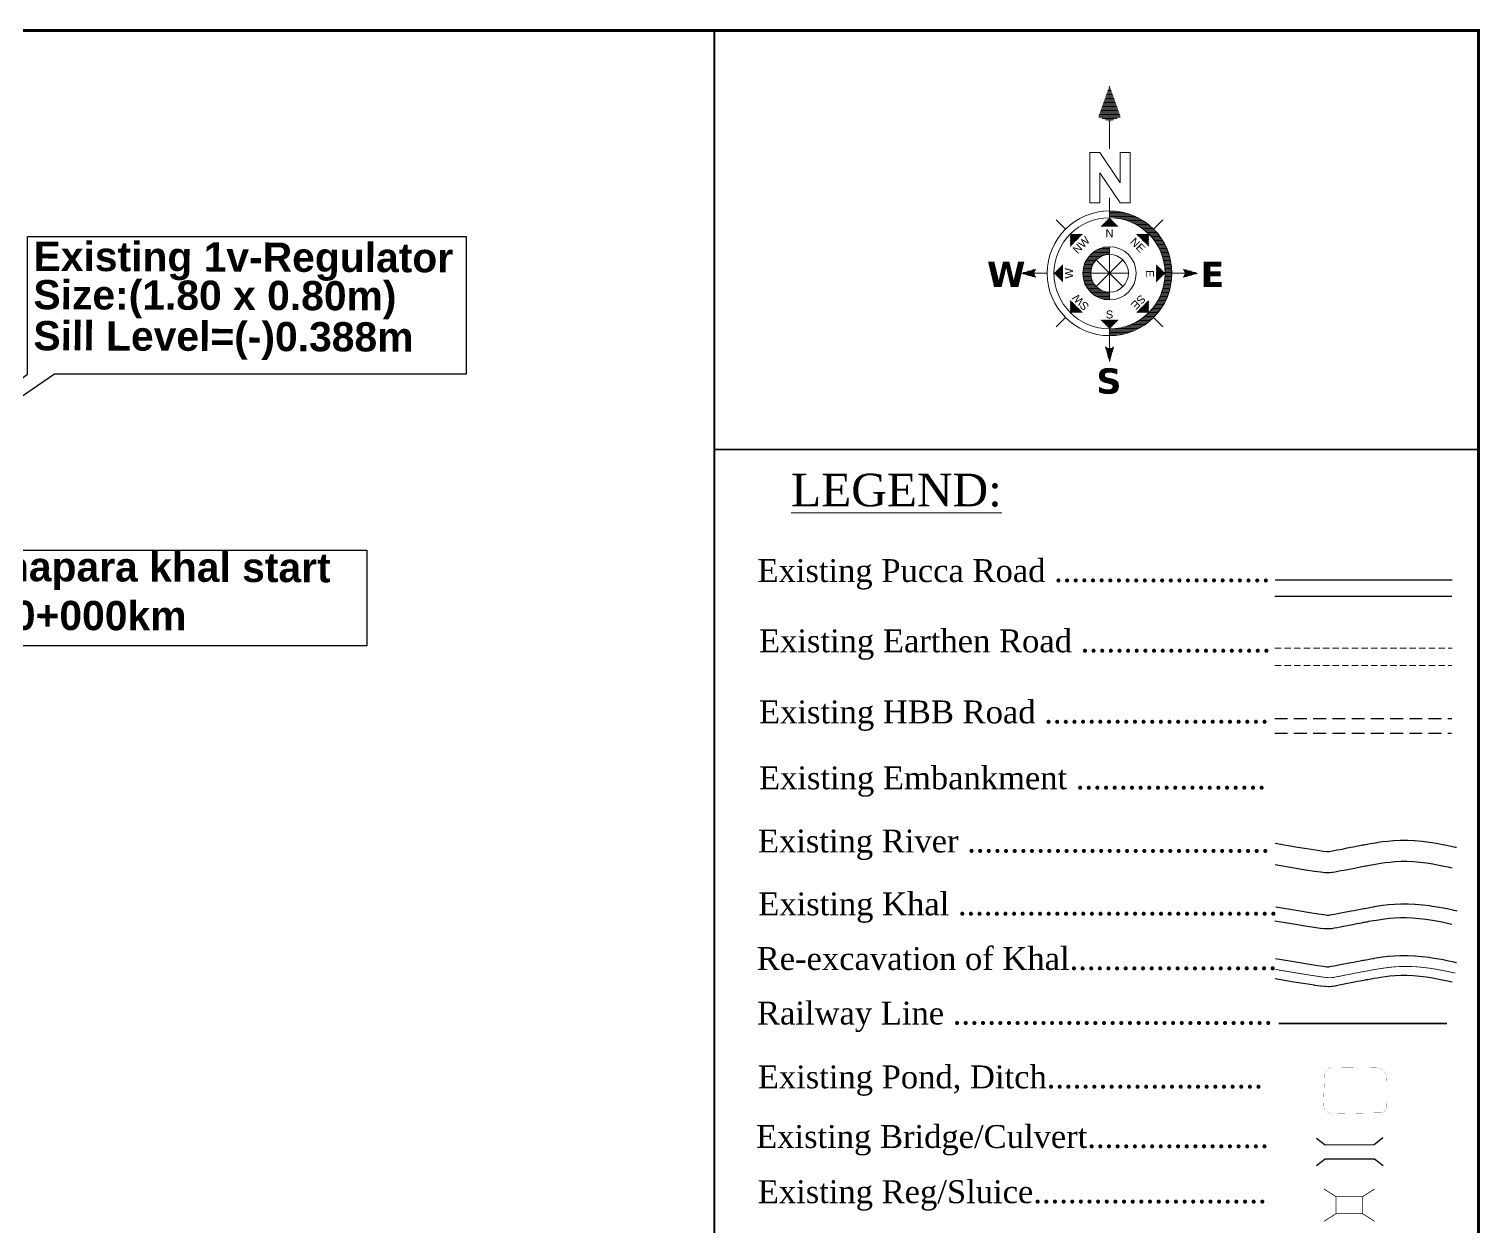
# Model space of a CAD drawing. Header units: millimetres. Extents: x 103 to 25465, y -158280 to -48.
# Drawn here: x 24334 to 25465, y -157376 to -156442 of the extents above; entities that cross this region are included whole.
import ezdxf
from ezdxf.enums import TextEntityAlignment as Align

# ---------------------------------------------------------------- set-up
doc = ezdxf.new("R2010")
doc.units = ezdxf.units.MM
doc.header["$MEASUREMENT"] = 0
for name, pattern in [('CENTERX2', [4, 2.5, -0.5, 0.5, -0.5]), ('DASHED2', [0.375, 0.25, -0.125]), ('HIDDENX2', [0.75, 0.5, -0.25]), ('PHANTOM2', [1.25, 0.625, -0.125, 0.125, -0.125, 0.125, -0.125])]:
    doc.linetypes.add(name, pattern=pattern)
for name, color, linetype in [('boundary', 7, 'Continuous'), ('Earthen Emb', 42, 'Continuous'), ('HBB_BFS Road', 7, 'DASHED2'), ('Khal', 4, 'Continuous'), ('RIVER', 150, 'Continuous'), ('TEXT', 5, 'Continuous')]:
    doc.layers.add(name, color=color, linetype=linetype)
for name, color, linetype, lineweight in [('Bridge or Culvert', 7, 'Continuous', 25), ('Earthan Road', 7, 'DASHED2', 9), ('Existing Str', 7, 'PHANTOM2', 35), ('line', 10, 'Continuous', 9), ('OUTLINE', 7, 'Continuous', 15), ('p2', 32, 'Continuous', 15), ('Pond or Ditch', 7, 'Continuous', 9), ('PUCCA ROAD', 1, 'Continuous', 30), ('Rail Line', 14, 'TRACKS', 35)]:
    doc.layers.add(name, color=color, linetype=linetype, lineweight=lineweight)
doc.styles.add('b', font='times.ttf')
doc.styles.add('LEG', font='romantic.ttf')
doc.styles.add('Romans', font='arial.ttf')
doc.styles.get("Standard").update_dxf_attribs({"font": 'arial.ttf'})
doc.styles.add('sum', font='arialbd.ttf')
doc.linetypes.add('TRACKS', pattern='A,0.15,[130,ltypeshp.shx,S=0.25,R=0,X=0,Y=0],0.15', length=0.3)
pattern_1 = [(360, (26.19663, 31.512), (2e-14, 0.2822134), [])]
pattern_2 = [(360, (26.19663, 27.11894), (2e-14, 0.2822134), [])]
pattern_3 = [(180, (26.19663, 27.11894), (2e-14, 0.2822134), [])]
pattern_4 = [(45, (26.19663, 27.11894), (-0.199555, 0.199555), [])]
pattern_5 = [(90, (26.19663, 27.11894), (-0.2822134, 2e-14), [])]
pattern_6 = [(135, (26.19663, 27.11894), (-0.199555, -0.199555), [])]
pattern_7 = [(180, (26.19663, 27.11894), (-2e-14, -0.2822134), [])]
pattern_8 = [(225, (26.19663, 27.11894), (0.199555, -0.199555), [])]
pattern_9 = [(270, (26.19663, 27.11894), (0.2822134, -2e-14), [])]
pattern_10 = [(315, (26.19663, 27.11894), (0.199555, 0.199555), [])]

# ---------------------------------------------------------------- blocks, each defined once
blk = doc.blocks.new('A$C5FE22593')
h = blk.add_hatch()
h.set_pattern_fill('_USER', color=11, scale=0.282213, style=0, pattern_type=0)
h.set_pattern_definition(pattern_1)
h.paths.add_polyline_path([(26.2, 66.79), (23.84, 60.2), (26.2, 59.26), (28.55, 60.2)])
h = blk.add_hatch()
h.set_pattern_fill('_USER', color=11, scale=0.282213, style=0, pattern_type=0)
h.set_pattern_definition(pattern_1)
h.paths.add_polyline_path([(26.2, 66.79), (23.84, 60.2), (26.2, 59.26), (28.55, 60.2)])
h = blk.add_hatch()
h.set_pattern_fill('_USER', color=11, scale=0.282213, style=0, pattern_type=0)
h.set_pattern_definition(pattern_1)
h.paths.add_polyline_path([(26.2, 66.79), (23.84, 60.2), (26.2, 59.26), (28.55, 60.2)])
h = blk.add_hatch()
h.set_pattern_fill('_USER', color=11, scale=0.282213, style=0, pattern_type=0)
h.set_pattern_definition(pattern_1)
h.paths.add_polyline_path([(26.2, 66.79), (23.84, 60.2), (26.2, 59.26), (28.55, 60.2)])
h = blk.add_hatch(color=11)
h.paths.add_polyline_path([(26.2, 15.36), (26.2, 13.92, 1), (26.2, 40.32), (26.2, 38.88, -1)])
h.paths.add_polyline_path([(26.2, 31.11), (26.2, 32.76, 1), (26.2, 21.47), (26.2, 23.13, -1)])
h = blk.add_hatch(color=11)
h.paths.add_polyline_path([(26.2, 15.36), (26.2, 13.92, 1), (26.2, 40.32), (26.2, 38.88, -1)])
h.paths.add_polyline_path([(26.2, 31.11), (26.2, 32.76, 1), (26.2, 21.47), (26.2, 23.13, -1)])
h = blk.add_hatch(color=11)
h.paths.add_polyline_path([(26.2, 15.36), (26.2, 13.92, 1), (26.2, 40.32), (26.2, 38.88, -1)])
h.paths.add_polyline_path([(26.2, 31.11), (26.2, 32.76, 1), (26.2, 21.47), (26.2, 23.13, -1)])
h = blk.add_hatch(color=11)
h.paths.add_polyline_path([(26.2, 15.36), (26.2, 13.92, 1), (26.2, 40.32), (26.2, 38.88, -1)])
h.paths.add_polyline_path([(26.2, 31.11), (26.2, 32.76, 1), (26.2, 21.47), (26.2, 23.13, -1)])
h = blk.add_hatch()
h.set_pattern_fill('_USER', color=11, scale=0.282213, style=0, pattern_type=0)
h.set_pattern_definition(pattern_2)
h.paths.add_polyline_path([(39.4, 27.12, 0.414214), (26.2, 40.32), (26.2, 38.88, -0.414214), (37.96, 27.12, -0.414214), (26.2, 15.36), (26.2, 13.92, 0.414214)])
h = blk.add_hatch()
h.set_pattern_fill('_USER', color=11, scale=0.282213, style=0, pattern_type=0)
h.set_pattern_definition(pattern_2)
h.paths.add_polyline_path([(39.4, 27.12, 0.414214), (26.2, 40.32), (26.2, 38.88, -0.414214), (37.96, 27.12, -0.414214), (26.2, 15.36), (26.2, 13.92, 0.414214)])
h = blk.add_hatch()
h.set_pattern_fill('_USER', color=11, scale=0.282213, style=0, pattern_type=0)
h.set_pattern_definition(pattern_2)
h.paths.add_polyline_path([(39.4, 27.12, 0.414214), (26.2, 40.32), (26.2, 38.88, -0.414214), (37.96, 27.12, -0.414214), (26.2, 15.36), (26.2, 13.92, 0.414214)])
h = blk.add_hatch()
h.set_pattern_fill('_USER', color=11, scale=0.282213, style=0, pattern_type=0)
h.set_pattern_definition(pattern_2)
h.paths.add_polyline_path([(39.4, 27.12, 0.414214), (26.2, 40.32), (26.2, 38.88, -0.414214), (37.96, 27.12, -0.414214), (26.2, 15.36), (26.2, 13.92, 0.414214)])
h = blk.add_hatch()
h.set_pattern_fill('_USER', color=11, scale=0.282213, angle=90, style=0, pattern_type=0)
h.set_pattern_definition(pattern_5)
h.paths.add_polyline_path([(28.08, 37), (26.2, 38.88), (24.32, 37)])
h = blk.add_hatch()
h.set_pattern_fill('_USER', color=11, scale=0.282213, angle=90, style=0, pattern_type=0)
h.set_pattern_definition(pattern_5)
h.paths.add_polyline_path([(28.08, 37), (26.2, 38.88), (24.32, 37)])
h = blk.add_hatch()
h.set_pattern_fill('_USER', color=11, scale=0.282213, angle=90, style=0, pattern_type=0)
h.set_pattern_definition(pattern_5)
h.paths.add_polyline_path([(28.08, 37), (26.2, 38.88), (24.32, 37)])
h = blk.add_hatch()
h.set_pattern_fill('_USER', color=11, scale=0.282213, angle=90, style=0, pattern_type=0)
h.set_pattern_definition(pattern_5)
h.paths.add_polyline_path([(28.08, 37), (26.2, 38.88), (24.32, 37)])
h = blk.add_hatch()
h.set_pattern_fill('_USER', color=11, scale=0.282213, angle=135, style=0, pattern_type=0)
h.set_pattern_definition(pattern_6)
h.paths.add_polyline_path([(20.54, 35.43), (17.88, 35.43), (17.88, 32.77)])
h = blk.add_hatch()
h.set_pattern_fill('_USER', color=11, scale=0.282213, angle=135, style=0, pattern_type=0)
h.set_pattern_definition(pattern_6)
h.paths.add_polyline_path([(20.54, 35.43), (17.88, 35.43), (17.88, 32.77)])
h = blk.add_hatch()
h.set_pattern_fill('_USER', color=11, scale=0.282213, angle=135, style=0, pattern_type=0)
h.set_pattern_definition(pattern_6)
h.paths.add_polyline_path([(20.54, 35.43), (17.88, 35.43), (17.88, 32.77)])
h = blk.add_hatch()
h.set_pattern_fill('_USER', color=11, scale=0.282213, angle=135, style=0, pattern_type=0)
h.set_pattern_definition(pattern_6)
h.paths.add_polyline_path([(20.54, 35.43), (17.88, 35.43), (17.88, 32.77)])
h = blk.add_hatch()
h.set_pattern_fill('_USER', color=11, scale=0.282213, angle=45, style=0, pattern_type=0)
h.set_pattern_definition(pattern_4)
h.paths.add_polyline_path([(34.51, 32.77), (34.51, 35.43), (31.85, 35.43)])
h = blk.add_hatch()
h.set_pattern_fill('_USER', color=11, scale=0.282213, angle=45, style=0, pattern_type=0)
h.set_pattern_definition(pattern_4)
h.paths.add_polyline_path([(34.51, 32.77), (34.51, 35.43), (31.85, 35.43)])
h = blk.add_hatch()
h.set_pattern_fill('_USER', color=11, scale=0.282213, angle=45, style=0, pattern_type=0)
h.set_pattern_definition(pattern_4)
h.paths.add_polyline_path([(34.51, 32.77), (34.51, 35.43), (31.85, 35.43)])
h = blk.add_hatch()
h.set_pattern_fill('_USER', color=11, scale=0.282213, angle=45, style=0, pattern_type=0)
h.set_pattern_definition(pattern_4)
h.paths.add_polyline_path([(34.51, 32.77), (34.51, 35.43), (31.85, 35.43)])
h = blk.add_hatch()
h.set_pattern_fill('_USER', color=11, scale=0.282213, style=0, pattern_type=0)
h.set_pattern_definition(pattern_2)
h.paths.add_polyline_path([(26.2, 31.11), (26.2, 32.76, 0.414214), (20.55, 27.12, 0.414214), (26.2, 21.47), (26.2, 23.13, -0.414214), (22.21, 27.12, -0.414214)])
h = blk.add_hatch()
h.set_pattern_fill('_USER', color=11, scale=0.282213, style=0, pattern_type=0)
h.set_pattern_definition(pattern_2)
h.paths.add_polyline_path([(26.2, 31.11), (26.2, 32.76, 0.414214), (20.55, 27.12, 0.414214), (26.2, 21.47), (26.2, 23.13, -0.414214), (22.21, 27.12, -0.414214)])
h = blk.add_hatch()
h.set_pattern_fill('_USER', color=11, scale=0.282213, style=0, pattern_type=0)
h.set_pattern_definition(pattern_2)
h.paths.add_polyline_path([(26.2, 31.11), (26.2, 32.76, 0.414214), (20.55, 27.12, 0.414214), (26.2, 21.47), (26.2, 23.13, -0.414214), (22.21, 27.12, -0.414214)])
h = blk.add_hatch()
h.set_pattern_fill('_USER', color=11, scale=0.282213, style=0, pattern_type=0)
h.set_pattern_definition(pattern_2)
h.paths.add_polyline_path([(26.2, 31.11), (26.2, 32.76, 0.414214), (20.55, 27.12, 0.414214), (26.2, 21.47), (26.2, 23.13, -0.414214), (22.21, 27.12, -0.414214)])
h = blk.add_hatch()
h.set_pattern_fill('_USER', color=11, scale=0.282213, style=0, pattern_type=0)
h.set_pattern_definition(pattern_3)
h.paths.add_polyline_path([(10.67, 26.18), (10.2, 27.12), (10.67, 28.06), (7.38, 27.12)])
h = blk.add_hatch()
h.set_pattern_fill('_USER', color=11, scale=0.282213, style=0, pattern_type=0)
h.set_pattern_definition(pattern_3)
h.paths.add_polyline_path([(10.67, 26.18), (10.2, 27.12), (10.67, 28.06), (7.38, 27.12)])
h = blk.add_hatch()
h.set_pattern_fill('_USER', color=11, scale=0.282213, style=0, pattern_type=0)
h.set_pattern_definition(pattern_3)
h.paths.add_polyline_path([(10.67, 26.18), (10.2, 27.12), (10.67, 28.06), (7.38, 27.12)])
h = blk.add_hatch()
h.set_pattern_fill('_USER', color=11, scale=0.282213, style=0, pattern_type=0)
h.set_pattern_definition(pattern_3)
h.paths.add_polyline_path([(10.67, 26.18), (10.2, 27.12), (10.67, 28.06), (7.38, 27.12)])
h = blk.add_hatch()
h.set_pattern_fill('_USER', color=11, scale=0.282213, angle=180, style=0, pattern_type=0)
h.set_pattern_definition(pattern_7)
h.paths.add_polyline_path([(16.32, 29), (14.44, 27.12), (16.32, 25.24)])
h = blk.add_hatch()
h.set_pattern_fill('_USER', color=11, scale=0.282213, angle=180, style=0, pattern_type=0)
h.set_pattern_definition(pattern_7)
h.paths.add_polyline_path([(16.32, 29), (14.44, 27.12), (16.32, 25.24)])
h = blk.add_hatch()
h.set_pattern_fill('_USER', color=11, scale=0.282213, angle=180, style=0, pattern_type=0)
h.set_pattern_definition(pattern_7)
h.paths.add_polyline_path([(16.32, 29), (14.44, 27.12), (16.32, 25.24)])
h = blk.add_hatch()
h.set_pattern_fill('_USER', color=11, scale=0.282213, angle=180, style=0, pattern_type=0)
h.set_pattern_definition(pattern_7)
h.paths.add_polyline_path([(16.32, 29), (14.44, 27.12), (16.32, 25.24)])
h = blk.add_hatch()
h.set_pattern_fill('_USER', color=11, scale=0.282213, style=0, pattern_type=0)
h.set_pattern_definition(pattern_2)
h.paths.add_polyline_path([(36.07, 29), (36.07, 25.24), (37.96, 27.12)])
h = blk.add_hatch()
h.set_pattern_fill('_USER', color=11, scale=0.282213, style=0, pattern_type=0)
h.set_pattern_definition(pattern_2)
h.paths.add_polyline_path([(36.07, 29), (36.07, 25.24), (37.96, 27.12)])
h = blk.add_hatch()
h.set_pattern_fill('_USER', color=11, scale=0.282213, style=0, pattern_type=0)
h.set_pattern_definition(pattern_2)
h.paths.add_polyline_path([(36.07, 29), (36.07, 25.24), (37.96, 27.12)])
h = blk.add_hatch()
h.set_pattern_fill('_USER', color=11, scale=0.282213, style=0, pattern_type=0)
h.set_pattern_definition(pattern_2)
h.paths.add_polyline_path([(36.07, 29), (36.07, 25.24), (37.96, 27.12)])
h = blk.add_hatch()
h.set_pattern_fill('_USER', color=11, scale=0.282213, style=0, pattern_type=0)
h.set_pattern_definition(pattern_2)
h.paths.add_polyline_path([(45.01, 27.12), (41.72, 28.06), (42.19, 27.12), (41.72, 26.18)])
h = blk.add_hatch()
h.set_pattern_fill('_USER', color=11, scale=0.282213, style=0, pattern_type=0)
h.set_pattern_definition(pattern_2)
h.paths.add_polyline_path([(45.01, 27.12), (41.72, 28.06), (42.19, 27.12), (41.72, 26.18)])
h = blk.add_hatch()
h.set_pattern_fill('_USER', color=11, scale=0.282213, style=0, pattern_type=0)
h.set_pattern_definition(pattern_2)
h.paths.add_polyline_path([(45.01, 27.12), (41.72, 28.06), (42.19, 27.12), (41.72, 26.18)])
h = blk.add_hatch()
h.set_pattern_fill('_USER', color=11, scale=0.282213, style=0, pattern_type=0)
h.set_pattern_definition(pattern_2)
h.paths.add_polyline_path([(45.01, 27.12), (41.72, 28.06), (42.19, 27.12), (41.72, 26.18)])
h = blk.add_hatch()
h.set_pattern_fill('_USER', color=11, scale=0.282213, angle=-135, style=0, pattern_type=0)
h.set_pattern_definition(pattern_8)
h.paths.add_polyline_path([(17.88, 21.46), (17.88, 18.8), (20.54, 18.8)])
h = blk.add_hatch()
h.set_pattern_fill('_USER', color=11, scale=0.282213, angle=-135, style=0, pattern_type=0)
h.set_pattern_definition(pattern_8)
h.paths.add_polyline_path([(17.88, 21.46), (17.88, 18.8), (20.54, 18.8)])
h = blk.add_hatch()
h.set_pattern_fill('_USER', color=11, scale=0.282213, angle=-135, style=0, pattern_type=0)
h.set_pattern_definition(pattern_8)
h.paths.add_polyline_path([(17.88, 21.46), (17.88, 18.8), (20.54, 18.8)])
h = blk.add_hatch()
h.set_pattern_fill('_USER', color=11, scale=0.282213, angle=-135, style=0, pattern_type=0)
h.set_pattern_definition(pattern_8)
h.paths.add_polyline_path([(17.88, 21.46), (17.88, 18.8), (20.54, 18.8)])
h = blk.add_hatch()
h.set_pattern_fill('_USER', color=11, scale=0.282213, angle=-45, style=0, pattern_type=0)
h.set_pattern_definition(pattern_10)
h.paths.add_polyline_path([(31.85, 18.8), (34.51, 18.8), (34.51, 21.46)])
h = blk.add_hatch()
h.set_pattern_fill('_USER', color=11, scale=0.282213, angle=-45, style=0, pattern_type=0)
h.set_pattern_definition(pattern_10)
h.paths.add_polyline_path([(31.85, 18.8), (34.51, 18.8), (34.51, 21.46)])
h = blk.add_hatch()
h.set_pattern_fill('_USER', color=11, scale=0.282213, angle=-45, style=0, pattern_type=0)
h.set_pattern_definition(pattern_10)
h.paths.add_polyline_path([(31.85, 18.8), (34.51, 18.8), (34.51, 21.46)])
h = blk.add_hatch()
h.set_pattern_fill('_USER', color=11, scale=0.282213, angle=-45, style=0, pattern_type=0)
h.set_pattern_definition(pattern_10)
h.paths.add_polyline_path([(31.85, 18.8), (34.51, 18.8), (34.51, 21.46)])
h = blk.add_hatch()
h.set_pattern_fill('_USER', color=11, scale=0.282213, angle=-90, style=0, pattern_type=0)
h.set_pattern_definition(pattern_9)
h.paths.add_polyline_path([(24.32, 17.24), (26.2, 15.36), (28.08, 17.24)])
h = blk.add_hatch()
h.set_pattern_fill('_USER', color=11, scale=0.282213, angle=-90, style=0, pattern_type=0)
h.set_pattern_definition(pattern_9)
h.paths.add_polyline_path([(24.32, 17.24), (26.2, 15.36), (28.08, 17.24)])
h = blk.add_hatch()
h.set_pattern_fill('_USER', color=11, scale=0.282213, angle=-90, style=0, pattern_type=0)
h.set_pattern_definition(pattern_9)
h.paths.add_polyline_path([(24.32, 17.24), (26.2, 15.36), (28.08, 17.24)])
h = blk.add_hatch()
h.set_pattern_fill('_USER', color=11, scale=0.282213, angle=-90, style=0, pattern_type=0)
h.set_pattern_definition(pattern_9)
h.paths.add_polyline_path([(24.32, 17.24), (26.2, 15.36), (28.08, 17.24)])
h = blk.add_hatch()
h.set_pattern_fill('_USER', color=11, scale=0.282213, style=0, pattern_type=0)
h.set_pattern_definition(pattern_2)
h.paths.add_polyline_path([(27.14, 11.6), (26.2, 11.13), (25.26, 11.6), (26.2, 8.3)])
h = blk.add_hatch()
h.set_pattern_fill('_USER', color=11, scale=0.282213, style=0, pattern_type=0)
h.set_pattern_definition(pattern_2)
h.paths.add_polyline_path([(27.14, 11.6), (26.2, 11.13), (25.26, 11.6), (26.2, 8.3)])
h = blk.add_hatch()
h.set_pattern_fill('_USER', color=11, scale=0.282213, style=0, pattern_type=0)
h.set_pattern_definition(pattern_2)
h.paths.add_polyline_path([(27.14, 11.6), (26.2, 11.13), (25.26, 11.6), (26.2, 8.3)])
h = blk.add_hatch()
h.set_pattern_fill('_USER', color=11, scale=0.282213, style=0, pattern_type=0)
h.set_pattern_definition(pattern_2)
h.paths.add_polyline_path([(27.14, 11.6), (26.2, 11.13), (25.26, 11.6), (26.2, 8.3)])
at = {"color": 11}
for p, q in [((26.2, 53.5), (26.2, 59.26)), ((26.2, 53.5), (26.2, 59.26)), ((26.2, 53.5), (26.2, 59.26)), ((26.2, 53.5), (26.2, 59.26)), ((26.2, 40.32), (26.2, 43.11)), ((26.2, 40.32), (26.2, 43.11)), ((26.2, 40.32), (26.2, 43.11)), ((26.2, 40.32), (26.2, 43.11)), ((26.2, 40.32), (26.2, 38.88)), ((26.2, 40.32), (26.2, 38.88)), ((26.2, 40.32), (26.2, 38.88)), ((26.2, 40.32), (26.2, 38.88)), ((16.86, 36.46), (14.89, 38.43)), ((16.86, 36.46), (14.89, 38.43)), ((16.86, 36.46), (14.89, 38.43)), ((16.86, 36.46), (14.89, 38.43)), ((35.53, 36.46), (37.5, 38.43)), ((35.53, 36.46), (37.5, 38.43)), ((35.53, 36.46), (37.5, 38.43)), ((35.53, 36.46), (37.5, 38.43)), ((26.2, 31.11), (26.2, 32.76)), ((26.2, 31.11), (26.2, 32.76)), ((26.2, 31.11), (26.2, 32.76)), ((26.2, 31.11), (26.2, 32.76)), ((26.2, 23.13), (26.2, 31.11)), ((26.2, 31.11), (26.2, 23.13)), ((26.2, 23.13), (26.2, 31.11)), ((26.2, 31.11), (26.2, 23.13)), ((26.2, 23.13), (26.2, 31.11)), ((26.2, 31.11), (26.2, 23.13)), ((26.2, 23.13), (26.2, 31.11)), ((26.2, 31.11), (26.2, 23.13)), ((23.37, 24.3), (29.02, 29.94)), ((29.02, 24.3), (23.37, 29.94)), ((29.02, 29.94), (23.37, 24.3)), ((23.37, 29.94), (29.02, 24.3)), ((23.37, 24.3), (29.02, 29.94)), ((29.02, 24.3), (23.37, 29.94)), ((29.02, 29.94), (23.37, 24.3)), ((23.37, 29.94), (29.02, 24.3)), ((23.37, 24.3), (29.02, 29.94)), ((29.02, 24.3), (23.37, 29.94)), ((29.02, 29.94), (23.37, 24.3)), ((23.37, 29.94), (29.02, 24.3)), ((23.37, 24.3), (29.02, 29.94)), ((29.02, 24.3), (23.37, 29.94)), ((29.02, 29.94), (23.37, 24.3)), ((23.37, 29.94), (29.02, 24.3)), ((12.99, 27.12), (10.2, 27.12)), ((12.99, 27.12), (10.2, 27.12)), ((12.99, 27.12), (10.2, 27.12)), ((12.99, 27.12), (10.2, 27.12)), ((22.21, 27.12), (30.19, 27.12)), ((30.19, 27.12), (22.21, 27.12)), ((22.21, 27.12), (30.19, 27.12)), ((30.19, 27.12), (22.21, 27.12)), ((22.21, 27.12), (30.19, 27.12)), ((30.19, 27.12), (22.21, 27.12)), ((22.21, 27.12), (30.19, 27.12)), ((30.19, 27.12), (22.21, 27.12)), ((39.4, 27.12), (42.19, 27.12)), ((39.4, 27.12), (42.19, 27.12)), ((39.4, 27.12), (42.19, 27.12)), ((39.4, 27.12), (42.19, 27.12)), ((26.2, 23.13), (26.2, 21.47)), ((26.2, 23.13), (26.2, 21.47)), ((26.2, 23.13), (26.2, 21.47)), ((26.2, 23.13), (26.2, 21.47)), ((16.86, 17.78), (14.89, 15.81)), ((16.86, 17.78), (14.89, 15.81)), ((16.86, 17.78), (14.89, 15.81)), ((16.86, 17.78), (14.89, 15.81)), ((26.2, 13.92), (26.2, 15.36)), ((26.2, 13.92), (26.2, 15.36)), ((26.2, 13.92), (26.2, 15.36)), ((26.2, 13.92), (26.2, 15.36)), ((35.53, 17.78), (37.5, 15.81)), ((35.53, 17.78), (37.5, 15.81)), ((35.53, 17.78), (37.5, 15.81)), ((35.53, 17.78), (37.5, 15.81)), ((26.2, 13.92), (26.2, 11.13)), ((26.2, 13.92), (26.2, 11.13)), ((26.2, 13.92), (26.2, 11.13)), ((26.2, 13.92), (26.2, 11.13))]:
    blk.add_line(p, q, dxfattribs=at)
at = {"color": 1}
for p, q in [((22.03, 52.68), (24.16, 52.68)), ((22.03, 42.01), (22.03, 52.68)), ((22.03, 52.68), (24.16, 52.68)), ((22.03, 42.01), (22.03, 52.68)), ((22.03, 52.68), (24.16, 52.68)), ((22.03, 42.01), (22.03, 52.68)), ((22.03, 52.68), (24.16, 52.68)), ((22.03, 42.01), (22.03, 52.68)), ((24.16, 52.68), (28.43, 46.28)), ((24.16, 52.68), (28.43, 46.28)), ((24.16, 52.68), (28.43, 46.28)), ((24.16, 52.68), (28.43, 46.28)), ((28.43, 52.68), (30.56, 52.68)), ((28.43, 46.28), (28.43, 52.68)), ((28.43, 52.68), (30.56, 52.68)), ((28.43, 46.28), (28.43, 52.68)), ((28.43, 52.68), (30.56, 52.68)), ((28.43, 46.28), (28.43, 52.68)), ((28.43, 52.68), (30.56, 52.68)), ((28.43, 46.28), (28.43, 52.68)), ((30.56, 52.68), (30.56, 42.01)), ((30.56, 52.68), (30.56, 42.01)), ((30.56, 52.68), (30.56, 42.01)), ((30.56, 52.68), (30.56, 42.01)), ((24.16, 48.41), (24.16, 42.01)), ((28.43, 42.01), (24.16, 48.41)), ((24.16, 48.41), (24.16, 42.01)), ((28.43, 42.01), (24.16, 48.41)), ((24.16, 48.41), (24.16, 42.01)), ((28.43, 42.01), (24.16, 48.41)), ((24.16, 48.41), (24.16, 42.01)), ((28.43, 42.01), (24.16, 48.41)), ((24.16, 42.01), (22.03, 42.01)), ((24.16, 42.01), (22.03, 42.01)), ((24.16, 42.01), (22.03, 42.01)), ((24.16, 42.01), (22.03, 42.01)), ((30.56, 42.01), (28.43, 42.01)), ((30.56, 42.01), (28.43, 42.01)), ((30.56, 42.01), (28.43, 42.01)), ((30.56, 42.01), (28.43, 42.01))]:
    blk.add_line(p, q, dxfattribs=at)
at = {"color": 11}
for radius in [13.2, 13.2, 13.2, 13.2, 11.76, 11.76, 11.76, 11.76, 5.64, 5.64, 5.64, 5.64, 3.99, 3.99, 3.99, 3.99]:
    blk.add_circle((26.2, 27.12), radius, dxfattribs=at)
for points in [[(26.2, 66.79), (23.84, 60.2), (26.2, 59.26)], [(26.2, 66.79), (23.84, 60.2), (26.2, 59.26)], [(26.2, 66.79), (23.84, 60.2), (26.2, 59.26)], [(26.2, 66.79), (23.84, 60.2), (26.2, 59.26)], [(26.2, 59.26), (28.55, 60.2), (26.2, 66.79)], [(26.2, 59.26), (28.55, 60.2), (26.2, 66.79)], [(26.2, 59.26), (28.55, 60.2), (26.2, 66.79)], [(26.2, 59.26), (28.55, 60.2), (26.2, 66.79)], [(26.2, 38.88), (28.08, 37), (24.32, 37)], [(26.2, 38.88), (28.08, 37), (24.32, 37)], [(26.2, 38.88), (28.08, 37), (24.32, 37)], [(26.2, 38.88), (28.08, 37), (24.32, 37)], [(17.88, 35.43), (20.54, 35.43), (17.88, 32.77)], [(17.88, 35.43), (20.54, 35.43), (17.88, 32.77)], [(17.88, 35.43), (20.54, 35.43), (17.88, 32.77)], [(17.88, 35.43), (20.54, 35.43), (17.88, 32.77)], [(34.51, 35.43), (34.51, 32.77), (31.85, 35.43)], [(34.51, 35.43), (34.51, 32.77), (31.85, 35.43)], [(34.51, 35.43), (34.51, 32.77), (31.85, 35.43)], [(34.51, 35.43), (34.51, 32.77), (31.85, 35.43)], [(7.38, 27.12), (10.67, 28.06), (10.2, 27.12)], [(7.38, 27.12), (10.67, 28.06), (10.2, 27.12)], [(7.38, 27.12), (10.67, 28.06), (10.2, 27.12)], [(7.38, 27.12), (10.67, 28.06), (10.2, 27.12)], [(14.44, 27.12), (16.32, 29), (16.32, 25.24)], [(14.44, 27.12), (16.32, 29), (16.32, 25.24)], [(14.44, 27.12), (16.32, 29), (16.32, 25.24)], [(14.44, 27.12), (16.32, 29), (16.32, 25.24)], [(37.96, 27.12), (36.07, 25.24), (36.07, 29)], [(37.96, 27.12), (36.07, 25.24), (36.07, 29)], [(37.96, 27.12), (36.07, 25.24), (36.07, 29)], [(37.96, 27.12), (36.07, 25.24), (36.07, 29)], [(41.72, 28.06), (42.19, 27.12), (45.01, 27.12)], [(41.72, 28.06), (42.19, 27.12), (45.01, 27.12)], [(41.72, 28.06), (42.19, 27.12), (45.01, 27.12)], [(41.72, 28.06), (42.19, 27.12), (45.01, 27.12)], [(10.67, 26.18), (10.2, 27.12), (7.38, 27.12)], [(10.67, 26.18), (10.2, 27.12), (7.38, 27.12)], [(10.67, 26.18), (10.2, 27.12), (7.38, 27.12)], [(10.67, 26.18), (10.2, 27.12), (7.38, 27.12)], [(45.01, 27.12), (41.72, 26.18), (42.19, 27.12)], [(45.01, 27.12), (41.72, 26.18), (42.19, 27.12)], [(45.01, 27.12), (41.72, 26.18), (42.19, 27.12)], [(45.01, 27.12), (41.72, 26.18), (42.19, 27.12)], [(17.88, 18.8), (17.88, 21.46), (20.54, 18.8)], [(17.88, 18.8), (17.88, 21.46), (20.54, 18.8)], [(17.88, 18.8), (17.88, 21.46), (20.54, 18.8)], [(17.88, 18.8), (17.88, 21.46), (20.54, 18.8)], [(34.51, 18.8), (31.85, 18.8), (34.51, 21.46)], [(34.51, 18.8), (31.85, 18.8), (34.51, 21.46)], [(34.51, 18.8), (31.85, 18.8), (34.51, 21.46)], [(34.51, 18.8), (31.85, 18.8), (34.51, 21.46)], [(26.2, 15.36), (24.32, 17.24), (28.08, 17.24)], [(26.2, 15.36), (24.32, 17.24), (28.08, 17.24)], [(26.2, 15.36), (24.32, 17.24), (28.08, 17.24)], [(26.2, 15.36), (24.32, 17.24), (28.08, 17.24)], [(26.2, 8.3), (25.26, 11.6), (26.2, 11.13)], [(26.2, 8.3), (25.26, 11.6), (26.2, 11.13)], [(26.2, 8.3), (25.26, 11.6), (26.2, 11.13)], [(26.2, 8.3), (25.26, 11.6), (26.2, 11.13)], [(27.14, 11.6), (26.2, 11.13), (26.2, 8.3)], [(27.14, 11.6), (26.2, 11.13), (26.2, 8.3)], [(27.14, 11.6), (26.2, 11.13), (26.2, 8.3)], [(27.14, 11.6), (26.2, 11.13), (26.2, 8.3)]]:
    blk.add_solid(points, dxfattribs=at)
at = {"color": 11, "style": 'Romans'}
for s, height, rotation, p in [('NW', 1.693, 45, (20.81, 32.51)), ('NW', 1.693, 45, (20.81, 32.51)), ('NW', 1.693, 45, (20.81, 32.51)), ('NW', 1.693, 45, (20.81, 32.51)), ('NE', 1.693, 315, (31.57, 32.5)), ('NE', 1.693, 315, (31.57, 32.5)), ('NE', 1.693, 315, (31.57, 32.5)), ('NE', 1.693, 315, (31.57, 32.5)), ('W', 1.69, 90, (18.48, 27.11)), ('W', 1.69, 90, (18.48, 27.11)), ('W', 1.69, 90, (18.48, 27.11)), ('W', 1.69, 90, (18.48, 27.11)), ('E', 1.69, 270, (33.89, 27.05)), ('E', 1.69, 270, (33.89, 27.05)), ('E', 1.69, 270, (33.89, 27.05)), ('E', 1.69, 270, (33.89, 27.05)), ('SW', 1.693, 135, (20.67, 21.59)), ('SW', 1.693, 135, (20.67, 21.59)), ('SW', 1.693, 135, (20.67, 21.59)), ('SW', 1.693, 135, (20.67, 21.59)), ('SE', 1.693, 225, (31.7, 21.6)), ('SE', 1.693, 225, (31.7, 21.6)), ('SE', 1.693, 225, (31.7, 21.6)), ('SE', 1.693, 225, (31.7, 21.6))]:
    blk.add_text(s, height=height, rotation=rotation, dxfattribs=at).set_placement(p, align=Align.CENTER)
for s, p in [('N', (26.2, 34.74)), ('N', (26.2, 34.74)), ('N', (26.2, 34.74)), ('N', (26.2, 34.74)), ('S', (26.19, 17.56)), ('S', (26.19, 17.56)), ('S', (26.19, 17.56)), ('S', (26.19, 17.56))]:
    blk.add_text(s, height=1.69, dxfattribs=at).set_placement(p, align=Align.CENTER)
at = {"layer": 'p2', "color": 1, "char_height": 5.3676, "attachment_point": 5}
for s, insert in [('{\\fVerdana|b1|i0|c0|p34;W}', (4.33, 26.9)), ('{\\fVerdana|b1|i0|c0|p34;W}', (4.33, 26.9)), ('{\\fVerdana|b1|i0|c0|p34;W}', (4.33, 26.9)), ('{\\fVerdana|b1|i0|c0|p34;W}', (4.33, 26.9)), ('{\\fVerdana|b1|i0|c0|p34;E}', (47.97, 26.9)), ('{\\fVerdana|b1|i0|c0|p34;E}', (47.97, 26.9)), ('{\\fVerdana|b1|i0|c0|p34;E}', (47.97, 26.9)), ('{\\fVerdana|b1|i0|c0|p34;E}', (47.97, 26.9)), ('{\\fVerdana|b1|i0|c0|p34;S}', (26.07, 4.27)), ('{\\fVerdana|b1|i0|c0|p34;S}', (26.07, 4.27)), ('{\\fVerdana|b1|i0|c0|p34;S}', (26.07, 4.27)), ('{\\fVerdana|b1|i0|c0|p34;S}', (26.07, 4.27))]:
    blk.add_mtext(s, dxfattribs=dict(at, insert=insert))

msp = doc.modelspace()

# ---------------------------------------------------------------- linework, layer by layer
at = {"layer": 'boundary', "color": 0}
for points, const_width in [([(22888.4, -156443.1), (25463.9, -156443.1), (25463.9, -158279), (22888.4, -158279), (22888.4, -156443.1)], 2.35), ([(24868.2, -157888.7), (24868.2, -156443.1)], 1.71), ([(24868.2, -156769.8), (25463.9, -156769.8)], 1.5)]:
    msp.add_lwpolyline(points, dxfattribs=dict(at, const_width=const_width))
at = {"layer": 'Bridge or Culvert', "color": 7, "linetype": 'Continuous', "lineweight": 30}
for points in [[(25337.6, -157306.7), (25344.4, -157311.9), (25382.7, -157311.7), (25389.5, -157306.4)], [(25337.7, -157328.2), (25344.4, -157323), (25382.8, -157322.8), (25389.6, -157328.1)]]:
    msp.add_lwpolyline(points, dxfattribs=at)
at = {"layer": 'Earthan Road', "color": 7, "linetype": 'HIDDENX2', "ltscale": 10}
for points in [[(25305.2, -156924.6), (25443.3, -156924.6)], [(25305.2, -156938.2), (25443.2, -156938.2)]]:
    msp.add_lwpolyline(points, dxfattribs=at)
at = {"layer": 'Earthen Emb', "lineweight": 30}
for points in [[(25305.8, -157029.7, 0, 0, 0), (25443.7, -157029.7, 5.89, 5.89, 0)], [(25305.8, -157044.2, 0, 0, 0), (25443.7, -157044.2, 5.89, 5.89, 0)]]:
    msp.add_lwpolyline(points, format="xyseb", dxfattribs=at)
at = {"layer": 'Existing Str', "linetype": 'Continuous', "const_width": 0.618}
for points in [[(25343.4, -157346.4), (25352.9, -157352.4), (25373.6, -157352.4), (25383.1, -157346.4)], [(25352.9, -157365.7), (25352.9, -157352.4)], [(25373.6, -157365.7), (25373.6, -157352.4)], [(25343.4, -157371.7), (25352.9, -157365.7), (25373.6, -157365.7), (25383.1, -157371.7)]]:
    msp.add_lwpolyline(points, dxfattribs=at)
at = {"layer": 'HBB_BFS Road', "color": 1, "linetype": 'DASHED2', "lineweight": 25, "ltscale": 40, "flags": 128}
for points in [[(25305.1, -156979.6), (25443.1, -156979.6)], [(25305.1, -156991.1), (25443, -156991.1)]]:
    msp.add_lwpolyline(points, dxfattribs=at)
at = {"layer": 'Khal', "color": 4, "linetype": 'Continuous'}
for points in [[(25306, -157126.4), (25323.3, -157129.3), (25332.4, -157130.8), (25338.9, -157131.9), (25343.3, -157132.5), (25346.1, -157132.8), (25347.5, -157132.8), (25348.4, -157132.7), (25349.6, -157132.5), (25351.6, -157132.1), (25354, -157131.7), (25356.6, -157131.2), (25359.3, -157130.6), (25362, -157130.1), (25364.6, -157129.6), (25367, -157129.2), (25369, -157128.8), (25370.6, -157128.4), (25371.9, -157128.2, -0.000461), (25371.9, -157128.2), (25373, -157128, -0.000727), (25373, -157128), (25374, -157127.8, -0.000788), (25374.1, -157127.8), (25375.1, -157127.6, -0.0006), (25375.2, -157127.6), (25376.4, -157127.4, -0.00033), (25376.4, -157127.4), (25378, -157127.1), (25380, -157126.7, -0.000676), (25380, -157126.7), (25382.6, -157126.3, -0.003183), (25382.7, -157126.2), (25385.7, -157125.7, -0.005207), (25385.9, -157125.7), (25389.4, -157125.2, -0.006703), (25389.7, -157125.2), (25393.6, -157124.7, -0.007978), (25393.9, -157124.7), (25398.3, -157124.3, -0.009172), (25398.6, -157124.3), (25403.3, -157124.1, -0.010353), (25403.6, -157124.1), (25408.7, -157124.1, -0.01156), (25409.1, -157124.1), (25414.4, -157124.3, -0.011928), (25414.7, -157124.3), (25420.2, -157124.8, -0.009419), (25420.5, -157124.8), (25426, -157125.5, -0.007149), (25426.3, -157125.6), (25431.5, -157126.4, -0.0056), (25431.7, -157126.4), (25436.5, -157127.3, -0.004498), (25436.6, -157127.3), (25440.8, -157128.1, -0.003682), (25440.9, -157128.1), (25444.1, -157128.8, -0.003044), (25444.2, -157128.9), (25446.3, -157129.3, -0.002369), (25446.4, -157129.3), (25447.1, -157129.5)], [(25305.2, -157137.3), (25319.8, -157139.7, 0.000575), (25319.8, -157139.8), (25328.9, -157141.2, 0.001752), (25328.9, -157141.3), (25335.5, -157142.3, 0.00424), (25335.7, -157142.3), (25340.4, -157143, 0.009421), (25340.7, -157143), (25343.9, -157143.3, 0.018889), (25344.5, -157143.4), (25346.7, -157143.4, 0.028642), (25347.6, -157143.4), (25349.3, -157143.3, 0.022093), (25350, -157143.2), (25351.7, -157142.9, 0.00369), (25351.8, -157142.9), (25353.9, -157142.5), (25356.2, -157142), (25358.8, -157141.5), (25361.6, -157141), (25364.3, -157140.4), (25366.9, -157139.9), (25369.2, -157139.5), (25371.3, -157139.1), (25372.9, -157138.8), (25374.2, -157138.5), (25375.2, -157138.3), (25376.2, -157138.1), (25377.3, -157138), (25378.5, -157137.7), (25380.1, -157137.4), (25382.1, -157137.1), (25384.5, -157136.7), (25387.5, -157136.2), (25390.8, -157135.7), (25394.6, -157135.3), (25398.7, -157134.9), (25403.1, -157134.7), (25407.7, -157134.7), (25412.6, -157134.9), (25417.8, -157135.4), (25423, -157136), (25428, -157136.8), (25432.7, -157137.6), (25436.7, -157138.4), (25439.8, -157139.1), (25441.8, -157139.6), (25443.1, -157139.9)]]:
    msp.add_lwpolyline(points, format="xyb", dxfattribs=at)
at = {"layer": 'Khal', "color": 7, "linetype": 'CENTERX2', "lineweight": 30, "ltscale": 5, "const_width": 0.618}
msp.add_lwpolyline([(25305.5, -157175.2), (25322.8, -157178.1), (25331.9, -157179.6), (25338.5, -157180.6), (25343.2, -157181.3), (25346.4, -157181.6), (25348.7, -157181.7), (25350.5, -157181.5), (25352.2, -157181.2), (25354.2, -157180.8), (25356.6, -157180.4), (25359.2, -157179.8), (25361.9, -157179.3), (25364.6, -157178.8), (25367.2, -157178.3), (25369.6, -157177.8), (25371.6, -157177.4), (25373.2, -157177.1), (25374.5, -157176.9), (25375.6, -157176.7), (25376.6, -157176.5), (25377.7, -157176.3), (25378.9, -157176.1), (25380.5, -157175.8), (25382.5, -157175.4), (25385, -157175), (25388.1, -157174.5), (25391.6, -157174), (25395.6, -157173.5), (25399.9, -157173.1), (25404.6, -157172.9), (25409.6, -157172.9), (25414.9, -157173.1), (25420.4, -157173.6), (25425.8, -157174.3), (25431.1, -157175.1), (25435.9, -157176), (25440, -157176.8), (25443.2, -157177.5), (25445.3, -157178), (25446, -157178.1)], dxfattribs=at)
at = {"layer": 'Khal', "color": 3, "lineweight": 25, "ltscale": 0.1}
for points in [[(25305.8, -157166.7), (25323.1, -157169.6), (25332.1, -157171.1), (25338.6, -157172.2), (25343.1, -157172.8), (25345.8, -157173.1), (25347.3, -157173.1), (25348.1, -157173), (25349.4, -157172.8), (25351.4, -157172.4), (25353.7, -157172), (25356.3, -157171.5), (25359, -157170.9), (25361.8, -157170.4), (25364.4, -157169.9), (25366.7, -157169.5), (25368.8, -157169.1), (25370.4, -157168.8), (25371.7, -157168.5, -0.000461), (25371.7, -157168.5), (25372.8, -157168.3, -0.000727), (25372.8, -157168.3), (25373.8, -157168.1, -0.000788), (25373.8, -157168.1), (25374.9, -157167.9, -0.0006), (25374.9, -157167.9), (25376.2, -157167.7, -0.00033), (25376.2, -157167.7), (25377.8, -157167.4), (25379.8, -157167, -0.000676), (25379.8, -157167), (25382.3, -157166.6, -0.003183), (25382.4, -157166.5), (25385.5, -157166, -0.005207), (25385.7, -157166), (25389.2, -157165.5, -0.006703), (25389.4, -157165.5), (25393.4, -157165, -0.007978), (25393.7, -157165), (25398.1, -157164.6, -0.009172), (25398.4, -157164.6), (25403.1, -157164.4, -0.010353), (25403.4, -157164.4), (25408.5, -157164.4, -0.01156), (25408.8, -157164.4), (25414.1, -157164.6, -0.011928), (25414.5, -157164.6), (25420, -157165.1, -0.009419), (25420.3, -157165.1), (25425.8, -157165.8, -0.007149), (25426, -157165.9), (25431.3, -157166.7, -0.0056), (25431.5, -157166.7), (25436.3, -157167.6, -0.004498), (25436.4, -157167.6), (25440.5, -157168.4, -0.003682), (25440.7, -157168.5), (25443.9, -157169.1, -0.003044), (25444, -157169.2), (25446.1, -157169.6, -0.002369), (25446.1, -157169.7), (25446.9, -157169.8)], [(25305.5, -157182.3), (25320.1, -157184.8, 0.000575), (25320.1, -157184.8), (25329.2, -157186.3, 0.001752), (25329.2, -157186.3), (25335.9, -157187.3, 0.00424), (25336, -157187.4), (25340.7, -157188, 0.009421), (25341, -157188.1), (25344.2, -157188.4, 0.018889), (25344.8, -157188.4), (25347, -157188.5, 0.028642), (25347.9, -157188.5), (25349.6, -157188.3, 0.022093), (25350.4, -157188.2), (25352, -157187.9, 0.00369), (25352.2, -157187.9), (25354.2, -157187.5), (25356.6, -157187), (25359.2, -157186.5), (25361.9, -157186), (25364.6, -157185.5), (25367.2, -157185), (25369.6, -157184.5), (25371.6, -157184.1), (25373.2, -157183.8), (25374.5, -157183.6), (25375.5, -157183.4), (25376.5, -157183.2), (25377.6, -157183), (25378.8, -157182.8), (25380.4, -157182.5), (25382.4, -157182.1), (25384.9, -157181.7), (25387.8, -157181.2), (25391.1, -157180.7), (25394.9, -157180.3), (25399, -157180), (25403.4, -157179.8), (25408.1, -157179.7), (25413, -157179.9), (25418.1, -157180.4), (25423.3, -157181.1), (25428.4, -157181.8), (25433, -157182.7), (25437, -157183.5), (25440.1, -157184.1), (25442.1, -157184.6), (25443.4, -157184.9)]]:
    msp.add_lwpolyline(points, format="xyb", dxfattribs=at)
at = {"layer": 'Pond or Ditch', "color": 4, "const_width": 0.104}
msp.add_lwpolyline([(25349, -157251.3), (25383.7, -157251.7, -0.407338), (25392.2, -157260.1), (25392, -157282.6, -0.346244), (25388.5, -157287), (25350.3, -157287.7, -0.392601), (25343.1, -157281.3), (25343.9, -157257.9, -0.321685), (25349, -157251.3, -5.135448)], format="xyb", dxfattribs=at)
at = {"layer": 'PUCCA ROAD', "lineweight": 25}
for points in [[(25305.4, -156871.3), (25443.3, -156871.3)], [(25305.3, -156884.2), (25443.2, -156884.2)]]:
    msp.add_lwpolyline(points, dxfattribs=at)
at = {"layer": 'Rail Line', "color": 212, "ltscale": 10, "true_color": 0xc529d6}
msp.add_line((25308.3, -157217.4), (25439.4, -157217.4), dxfattribs=at)
at = {"layer": 'RIVER', "color": 4, "linetype": 'Continuous'}
for points in [[(25305.5, -157076.9), (25322.9, -157079.8), (25331.9, -157081.3), (25338.4, -157082.3), (25342.9, -157082.9), (25345.6, -157083.2), (25347, -157083.2), (25347.9, -157083.2), (25349.1, -157082.9), (25351.1, -157082.6), (25353.5, -157082.1), (25356.1, -157081.6), (25358.8, -157081.1), (25361.5, -157080.5), (25364.1, -157080), (25366.5, -157079.6), (25368.5, -157079.2), (25370.1, -157078.9), (25371.4, -157078.6, -0.000461), (25371.4, -157078.6), (25372.5, -157078.4, -0.000727), (25372.6, -157078.4), (25373.6, -157078.2, -0.000788), (25373.6, -157078.2), (25374.7, -157078, -0.0006), (25374.7, -157078), (25375.9, -157077.8, -0.00033), (25376, -157077.8), (25377.5, -157077.5), (25379.5, -157077.1, -0.000676), (25379.5, -157077.1), (25382.1, -157076.7, -0.003183), (25382.2, -157076.7), (25385.3, -157076.2, -0.005207), (25385.4, -157076.1), (25389, -157075.6, -0.006703), (25389.2, -157075.6), (25393.2, -157075.1, -0.007978), (25393.4, -157075.1), (25397.8, -157074.8, -0.009172), (25398.1, -157074.7), (25402.8, -157074.5, -0.010353), (25403.2, -157074.5), (25408.2, -157074.5, -0.01156), (25408.6, -157074.5), (25413.9, -157074.7, -0.011928), (25414.3, -157074.7), (25419.8, -157075.2, -0.009419), (25420.1, -157075.3), (25425.5, -157076, -0.007149), (25425.8, -157076), (25431, -157076.8, -0.0056), (25431.2, -157076.8), (25436, -157077.7, -0.004498), (25436.2, -157077.7), (25440.3, -157078.5, -0.003682), (25440.4, -157078.6), (25443.6, -157079.3, -0.003044), (25443.7, -157079.3), (25445.8, -157079.8, -0.002369), (25445.9, -157079.8), (25446.7, -157080)], [(25305.5, -157093.5), (25320.2, -157096, 0.000575), (25320.2, -157096), (25329.2, -157097.5, 0.001752), (25329.3, -157097.5), (25335.9, -157098.5, 0.00424), (25336, -157098.5), (25340.7, -157099.2, 0.009421), (25341, -157099.2), (25344.2, -157099.6, 0.018889), (25344.8, -157099.6), (25347, -157099.7, 0.028642), (25348, -157099.6), (25349.7, -157099.5, 0.022093), (25350.4, -157099.4), (25352.1, -157099.1, 0.00369), (25352.2, -157099.1), (25354.2, -157098.7), (25356.6, -157098.2), (25359.2, -157097.7), (25361.9, -157097.2), (25364.6, -157096.7), (25367.2, -157096.2), (25369.6, -157095.7), (25371.6, -157095.3), (25373.3, -157095), (25374.5, -157094.7), (25375.6, -157094.5), (25376.6, -157094.4), (25377.6, -157094.2), (25378.9, -157093.9), (25380.4, -157093.7), (25382.4, -157093.3), (25384.9, -157092.9), (25387.8, -157092.4), (25391.2, -157091.9), (25394.9, -157091.5), (25399, -157091.1), (25403.4, -157090.9), (25408.1, -157090.9), (25413, -157091.1), (25418.1, -157091.6), (25423.4, -157092.2), (25428.4, -157093), (25433, -157093.8), (25437, -157094.6), (25440.2, -157095.3), (25442.2, -157095.8), (25443.4, -157096.1)]]:
    msp.add_lwpolyline(points, format="xyb", dxfattribs=at)
at = {"layer": 'TEXT', "color": 7, "lineweight": 25}
msp.add_lwpolyline([(24353.8, -156711), (24120.3, -156871.1), (24332.6, -156711), (24332.6, -156603.6), (24674.7, -156603.6), (24674.7, -156711)], close=True, dxfattribs=at)
at = {"layer": 'TEXT', "color": 7}
msp.add_lwpolyline([(24265.1, -156858.2), (24135.5, -156873.9), (24265.1, -156848.2), (24597.2, -156848.2), (24597.2, -156922.9), (24265.1, -156922.9)], close=True, dxfattribs=at)

# ---------------------------------------------------------------- block references
at = {"layer": 'line', "xscale": 3.683506705300715, "yscale": 3.683506705299806, "zscale": 3.683506705293887}
msp.add_blockref('A$C5FE22593', (25079.8, -156732.3), dxfattribs=at)

# ---------------------------------------------------------------- texts
at = {"layer": 'OUTLINE', "style": 'LEG'}
msp.add_text('%%ULEGEND:', height=25.44, dxfattribs=at).set_placement((24928, -156814.1))
at = {"layer": 'OUTLINE', "ltscale": 0.1, "style": 'b'}
for s, p in [('Railway Line .....................................', (24901.4, -157218.2)), (' Existing Reg/Sluice...........................', (24895.3, -157357.5))]:
    msp.add_text(s, height=17.843, dxfattribs=at).set_placement(p)
at = {"layer": 'OUTLINE', "ltscale": 0.1, "char_height": 17.843, "width": 832.55, "attachment_point": 1, "style": 'b'}
for s, insert in [('Existing Pucca Road .........................', (24901.8, -156855.3)), ('Existing Earthen Road ......................', (24903, -156910.1)), ('Existing HBB Road ..........................', (24903, -156965.5)), ('Existing Embankment ......................', (24903, -157016.9)), (' Existing River ...................................', (24895.4, -157066.2)), ('Existing Khal .....................................', (24902.4, -157115.2)), ('Re-excavation of Khal........................', (24901.2, -157157.8)), (' Existing Pond, Ditch.........................', (24895.3, -157250.1)), (' Existing Bridge/Culvert.....................', (24894, -157296.6))]:
    msp.add_mtext(s, dxfattribs=dict(at, insert=insert))
at = {"layer": 'TEXT', "color": 7, "lineweight": 25, "style": 'sum'}
for s, p in [('Existing 1v-Regulator', (24337.4, -156630.5)), ('Size:(1.80 x 0.80m)', (24337.3, -156660.4)), ('Sill Level=(-)0.388m', (24337.3, -156692.4))]:
    msp.add_text(s, height=22.782, rotation=359.7933, dxfattribs=at).set_placement(p)
at = {"layer": 'TEXT', "color": 7, "insert": (24270.2, -156849.5), "char_height": 22.782, "width": 440.996, "attachment_point": 1, "rotation": 359.7933, "style": 'sum'}
msp.add_mtext('Gunapara khal start\\PCh.0+000km', dxfattribs=at)

doc.saveas('drawing.dxf')
